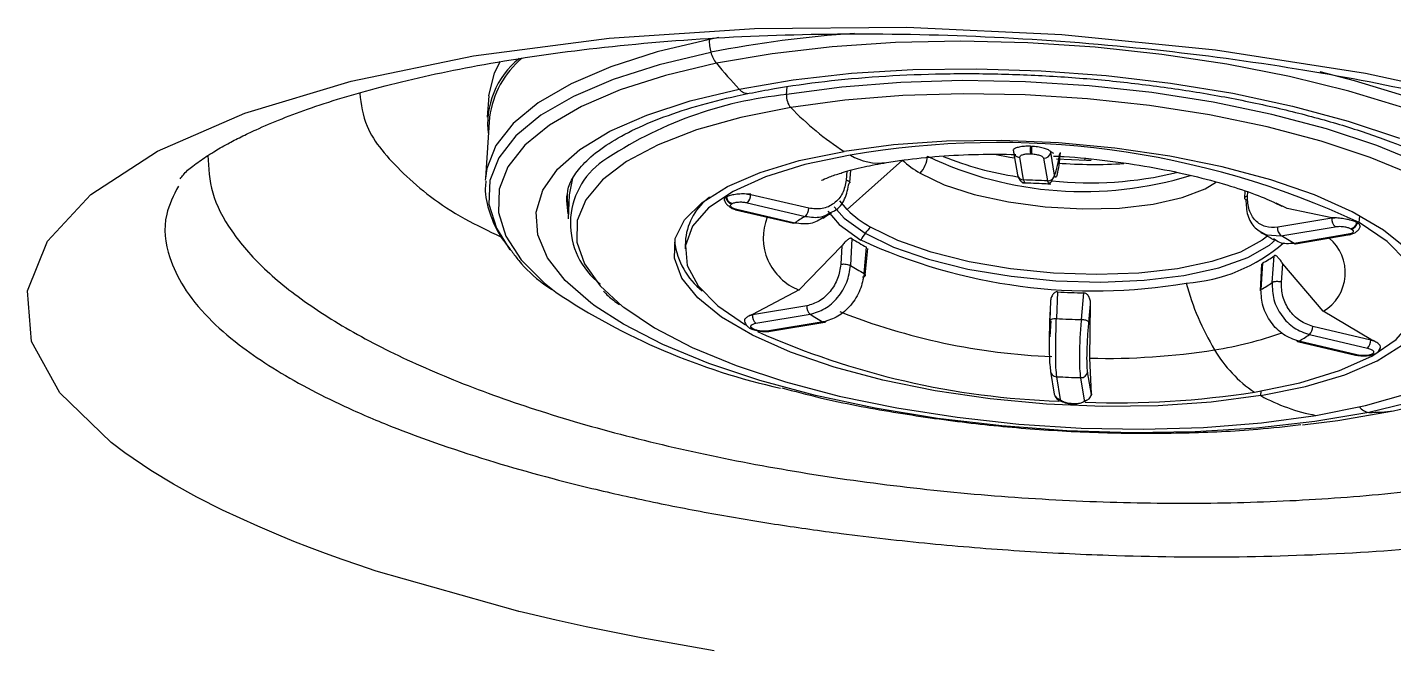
# Model space of a CAD drawing. Extents: x 943 to 1030, y 781 to 934.
# Drawn here: x 986.895 to 989.273, y 878.555 to 879.64 of the extents above; entities that cross this region are included whole.
import ezdxf

# ---------------------------------------------------------------- set-up
doc = ezdxf.new("R2010")
doc.units = 0
doc.header["$MEASUREMENT"] = 0
doc.layers.add('1', color=4, linetype='Continuous')

# ---------------------------------------------------------------- blocks, each defined once
blk = doc.blocks.new('AIRA')
at = {"layer": '1', "color": 3, "linetype": 'Continuous', "lineweight": 25}
for p, q in [((44.921, 76.4568), (44.9045, 76.4535)), ((45.039, 76.3575), (45.0398, 76.3711)), ((44.5205, 76.3551), (44.518, 76.3183)), ((44.522, 76.318), (44.5147, 76.2123)), ((45.4632, 76.2675), (45.4652, 76.2674)), ((45.2407, 76.2436), (45.1443, 76.1574)), ((45.4338, 76.2596), (45.434, 76.2617)), ((45.4339, 76.2575), (45.4406, 76.218)), ((45.4514, 76.2089), (45.4448, 76.2484)), ((45.4633, 76.2544), (45.4653, 76.2543)), ((45.4861, 76.2467), (45.4927, 76.2072)), ((45.4986, 76.2577), (45.4976, 76.2591)), ((45.4976, 76.2591), (45.4986, 76.257)), ((45.5038, 76.2551), (45.4986, 76.2577)), ((45.4986, 76.257), (45.4986, 76.2577)), ((45.5052, 76.2175), (45.4986, 76.257)), ((45.5582, 76.2433), (45.5584, 76.2461)), ((45.1438, 76.224), (45.1425, 76.2088)), ((45.1488, 76.2043), (45.1506, 76.2257)), ((44.5147, 76.2123), (44.5145, 76.2085)), ((44.6663, 76.212), (44.6606, 76.183)), ((45.4534, 76.2045), (45.4514, 76.2089)), ((45.4927, 76.2072), (45.4946, 76.2029)), ((44.6565, 76.1797), (44.6567, 76.1831)), ((44.6606, 76.183), (44.6585, 76.1414)), ((44.9335, 76.1787), (44.9344, 76.1793)), ((44.9705, 76.1692), (45.0715, 76.1456)), ((44.9766, 76.1841), (44.9709, 76.1844)), ((44.9709, 76.1844), (44.9766, 76.1833)), ((44.9766, 76.1833), (44.9766, 76.1841)), ((45.0776, 76.1596), (44.9766, 76.1833)), ((45.1443, 76.1574), (45.1315, 76.1728)), ((45.8366, 76.1898), (45.836, 76.1771)), ((45.841, 76.1804), (45.8414, 76.1882)), ((45.8888, 76.1693), (45.9006, 76.1633)), ((44.9433, 76.1672), (44.9442, 76.1678)), ((44.9493, 76.1575), (44.9501, 76.1572)), ((44.9501, 76.1572), (45.0511, 76.1335)), ((45.053, 76.1339), (44.952, 76.1576)), ((45.9099, 76.159), (45.8911, 76.1683)), ((45.988, 76.1429), (45.9099, 76.159)), ((46.0356, 76.1349), (46.0365, 76.1466)), ((45.9879, 76.1422), (45.8936, 76.1265)), ((45.8993, 76.1119), (45.9937, 76.1276)), ((45.9879, 76.1422), (45.9933, 76.1429)), ((45.988, 76.1429), (45.9879, 76.1422)), ((45.9933, 76.1429), (45.988, 76.1429)), ((46.0209, 76.124), (46.022, 76.1234)), ((46.0312, 76.1347), (46.0323, 76.1341)), ((44.8631, 76.1071), (44.8621, 76.0888)), ((45.1525, 76.107), (45.15, 76.0603)), ((45.8746, 76.1133), (45.8993, 76.1119)), ((46.0164, 76.1143), (45.922, 76.0986)), ((45.9247, 76.098), (46.0191, 76.1137)), ((45.135, 76.094), (45.0609, 76.0174)), ((45.135, 76.094), (45.1333, 76.0623)), ((45.1739, 76.0462), (45.1779, 76.0921)), ((45.1759, 76.0432), (45.18, 76.0897)), ((45.884, 76.0304), (45.8877, 76.0771)), ((45.8657, 76.0627), (45.8631, 76.0161)), ((45.867, 76.0641), (45.8645, 76.0181)), ((45.9001, 76.0311), (45.9026, 76.0628)), ((45.973, 75.9803), (45.9026, 76.0628)), ((45.0609, 76.0174), (44.9797, 75.9747)), ((45.5104, 76.0142), (45.5084, 75.9678)), ((45.5519, 75.966), (45.5564, 76.0123)), ((45.074, 75.9897), (44.9796, 75.974)), ((45.498, 75.9953), (45.4967, 75.9639)), ((45.4984, 75.9993), (45.4969, 75.9645)), ((45.565, 75.9611), (45.568, 75.9925)), ((45.5668, 75.8988), (45.568, 75.9925)), ((46.0558, 75.931), (45.973, 75.9803)), ((44.9797, 75.9747), (44.9749, 75.973)), ((44.9749, 75.973), (44.9796, 75.974)), ((44.9796, 75.974), (44.9797, 75.9747)), ((44.9854, 75.9594), (45.0797, 75.9752)), ((45.1025, 75.9618), (45.0081, 75.9461)), ((45.0108, 75.9455), (45.1052, 75.9613)), ((45.4987, 75.964), (45.4973, 75.9356)), ((44.9746, 75.9512), (44.9757, 75.9506)), ((44.9809, 75.9497), (44.9798, 75.9504)), ((45.9487, 75.9398), (46.0498, 75.9162)), ((46.0558, 75.9302), (45.9548, 75.9539)), ((46.0609, 75.9288), (46.0558, 75.931)), ((46.0558, 75.931), (46.0558, 75.9302)), ((45.9283, 75.9278), (46.0293, 75.9041)), ((46.0312, 75.9045), (45.9302, 75.9282)), ((46.0558, 75.9302), (46.0609, 75.9288)), ((46.0647, 75.907), (46.0656, 75.9076)), ((45.5695, 75.8364), (45.5668, 75.8988)), ((46.0585, 75.9065), (46.0576, 75.9059)), ((45.4982, 75.8756), (45.5048, 75.8362)), ((45.5157, 75.8271), (45.5091, 75.8665)), ((45.5503, 75.8648), (45.557, 75.8254)), ((45.5695, 75.8357), (45.5628, 75.8751)), ((45.5692, 75.8336), (45.5695, 75.8364)), ((45.5695, 75.8357), (45.5692, 75.8336)), ((45.5695, 75.8364), (45.5695, 75.8357)), ((45.864, 75.8335), (45.8646, 75.8416)), ((45.5385, 75.8193), (45.5365, 75.8194)), ((45.5368, 75.8187), (45.5388, 75.8186)), ((45.539, 75.8188), (45.5439, 75.8194))]:
    blk.add_line(p, q, dxfattribs=at)
at = {"layer": '1', "color": 3, "linetype": 'Continuous', "lineweight": 25, "flags": 128}
for points in [[(44.913, 75.3894), (44.7858, 75.4118), (44.6901, 75.4311), (44.6376, 75.4426), (44.6006, 75.4512), (44.5786, 75.4565), (44.573, 75.4578), (44.5716, 75.4582), (44.5713, 75.4582), (44.5712, 75.4583), (44.5712, 75.4583), (44.5712, 75.4583), (44.5712, 75.4583), (44.5712, 75.4583), (44.5712, 75.4583), (44.5712, 75.4583), (44.3244, 75.5283), (44.2944, 75.5383), (44.2652, 75.5484), (44.2366, 75.5587), (44.2087, 75.5692), (44.1815, 75.5798), (44.1549, 75.5906), (44.1186, 75.6061), (44.0574, 75.6344), (44.0126, 75.6571), (43.972, 75.6796), (43.9326, 75.7034), (43.8874, 75.7338), (43.8633, 75.7519), (43.7739, 75.8387), (43.7247, 75.9277), (43.7175, 76.0159), (43.7524, 76.1023), (43.8282, 76.1836), (43.9442, 76.2588), (44.0958, 76.3249), (44.2813, 76.381), (44.4937, 76.4248), (44.7303, 76.4557), (44.9833, 76.4724), (45.248, 76.4746), (45.5177, 76.4621), (45.7853, 76.4353), (46.0463, 76.3946), (46.2918, 76.3415)], [(44.9045, 76.4535), (44.8137, 76.4318), (44.7331, 76.406), (44.6638, 76.3763), (44.6067, 76.3433), (44.5629, 76.3073), (44.5328, 76.2689), (44.517, 76.2287), (44.5147, 76.2123)], [(44.907, 76.431), (44.8169, 76.4095), (44.7368, 76.3839), (44.6679, 76.3544), (44.6113, 76.3216), (44.5677, 76.2858), (44.5378, 76.2477), (44.5221, 76.2078), (44.5207, 76.1666), (44.5337, 76.1248), (44.5574, 76.0874)], [(46.0953, 75.807), (46.1838, 75.8281)], [(46.113, 76.3342), (46.0174, 76.3634), (45.9143, 76.389), (45.8053, 76.4104), (45.6919, 76.4275), (45.5758, 76.4399), (45.4587, 76.4476), (45.3422, 76.4502), (45.2282, 76.448), (45.1182, 76.4407), (45.0139, 76.4287), (44.9167, 76.412)], [(44.5205, 76.3551), (44.5304, 76.3954), (44.541, 76.4157)], [(44.9167, 76.412), (44.8281, 76.3909), (44.7495, 76.3657), (44.6818, 76.3367), (44.6262, 76.3045), (44.5834, 76.2693), (44.554, 76.2319), (44.5386, 76.1927), (44.5372, 76.1522), (44.55, 76.1112), (44.5767, 76.0701), (44.617, 76.0296), (44.6371, 76.0134)], [(44.9563, 76.3671), (45.0504, 76.3831), (45.1517, 76.3945), (45.2586, 76.401), (45.3693, 76.4025), (45.4821, 76.3991), (45.5953, 76.3907), (45.7071, 76.3775), (45.8156, 76.3597), (45.9193, 76.3375), (46.0164, 76.3114), (46.1054, 76.2818)], [(46.1379, 75.8249), (46.0524, 75.8044)], [(46.44, 75.9544), (46.4462, 75.9604), (46.476, 75.9985), (46.4918, 76.0384), (46.4932, 76.0796), (46.4802, 76.1214), (46.453, 76.1632), (46.412, 76.2045), (46.3578, 76.2445), (46.2912, 76.2828), (46.2132, 76.3187), (46.1249, 76.3518), (46.0275, 76.3816), (45.9676, 76.3971)], [(44.706, 75.9892), (44.6979, 75.9952), (44.6536, 76.0339), (44.6227, 76.0735), (44.6058, 76.1133), (44.603, 76.1527), (44.6144, 76.191), (44.6399, 76.2276), (44.6789, 76.262), (44.7311, 76.2936), (44.7954, 76.3219), (44.8708, 76.3466), (44.9563, 76.3671)], [(46.3158, 76.1176), (46.307, 76.1279), (46.2653, 76.1659), (46.2106, 76.2025), (46.1439, 76.2371), (46.0661, 76.2691), (45.9788, 76.298), (45.8834, 76.3231), (45.7814, 76.3442), (45.6747, 76.3609), (45.5652, 76.3728), (45.4545, 76.3798), (45.3447, 76.3818), (45.2377, 76.3787), (45.1352, 76.3705), (45.039, 76.3575)], [(46.2772, 76.124), (46.2504, 76.1468), (46.1967, 76.1828), (46.1312, 76.2168), (46.0548, 76.2482), (45.9691, 76.2765), (45.8753, 76.3012), (45.7752, 76.322), (45.6705, 76.3383), (45.5628, 76.35), (45.4542, 76.3569), (45.3464, 76.3588), (45.2412, 76.3558), (45.1405, 76.3478), (45.0461, 76.3349)], [(45.0461, 76.3349), (44.9594, 76.3176), (44.8821, 76.2959), (44.8154, 76.2703), (44.7604, 76.2412), (44.7182, 76.2091), (44.6893, 76.1746), (44.6744, 76.1383), (44.6737, 76.1008), (44.6872, 76.0627), (44.7146, 76.0246), (44.7534, 75.9889)], [(45.864, 75.8335), (45.942, 75.8496), (46.0102, 75.87), (46.067, 75.8944), (46.1111, 75.9222), (46.1417, 75.9527), (46.1579, 75.9853), (46.1595, 76.0193), (46.1464, 76.0539), (46.1188, 76.0883), (46.0775, 76.1217), (46.0233, 76.1535), (45.9575, 76.1829), (45.8815, 76.2092), (45.797, 76.2318), (45.7059, 76.2504), (45.6102, 76.2643), (45.5121, 76.2734), (45.4137, 76.2774), (45.3174, 76.2762), (45.2251, 76.2699), (45.139, 76.2586)], [(45.864, 75.8335), (45.7779, 75.8222), (45.6857, 75.8159), (45.5893, 75.8147), (45.491, 75.8187), (45.3929, 75.8278), (45.2972, 75.8417), (45.2061, 75.8602), (45.1216, 75.8829), (45.0455, 75.9092), (44.9797, 75.9386), (44.9255, 75.9704), (44.8842, 76.0038), (44.8567, 76.0382), (44.8436, 76.0728), (44.8451, 76.1068), (44.8614, 76.1394), (44.8919, 76.1699), (44.9361, 76.1977), (44.9929, 76.2221), (45.061, 76.2425), (45.139, 76.2586)], [(45.1498, 76.252), (45.0706, 76.2356), (45.002, 76.2144), (44.9457, 76.1891), (44.9031, 76.1603), (44.8752, 76.1286), (44.8627, 76.095), (44.866, 76.0601), (44.8849, 76.0248), (44.919, 75.9901), (44.9675, 75.9567)], [(45.4035, 76.2533), (45.4274, 76.2486), (45.4356, 76.2472)], [(45.5087, 76.2457), (45.5608, 76.2432), (45.5687, 76.2431)], [(45.2712, 76.2207), (45.3132, 76.2007), (45.3653, 76.1838), (45.4249, 76.1707), (45.4891, 76.1622), (45.5547, 76.1586), (45.6183, 76.1601), (45.6769, 76.1668), (45.7275, 76.1781), (45.7675, 76.1937), (45.787, 76.2056)], [(44.6589, 76.1493), (44.6562, 76.1732), (44.6565, 76.1797)], [(44.6567, 76.1824), (44.6567, 76.1745), (44.6592, 76.1552)], [(44.9501, 76.1572), (44.9501, 76.1572), (44.951, 76.1572), (44.952, 76.1576)], [(45.1104, 76.1546), (45.1305, 76.1312), (45.1678, 76.1044)], [(45.1218, 76.1621), (45.1393, 76.1424), (45.1759, 76.1161)], [(45.053, 76.1339), (45.052, 76.1335), (45.0511, 76.1335)], [(45.8767, 76.1119), (45.8664, 76.1039), (45.8286, 76.0835), (45.779, 76.0668), (45.7193, 76.0544), (45.6518, 76.0468), (45.579, 76.0442), (45.5036, 76.0468), (45.4285, 76.0544), (45.3565, 76.0667), (45.2903, 76.0834), (45.2324, 76.1037), (45.1849, 76.127)], [(45.8532, 75.8396), (45.9324, 75.8561), (46.001, 75.8772), (46.0573, 75.9025), (46.0999, 75.9313), (46.1278, 75.963), (46.1403, 75.9967), (46.137, 76.0316), (46.1181, 76.0668), (46.084, 76.1016), (46.0356, 76.1349)], [(45.1759, 76.1161), (45.2252, 76.092), (45.2856, 76.071), (45.3546, 76.0538), (45.4295, 76.0412), (45.5076, 76.0336), (45.5857, 76.0313), (45.661, 76.0344), (45.7304, 76.0428), (45.7914, 76.0562), (45.8416, 76.074), (45.8791, 76.0955), (45.8899, 76.1048)], [(46.0524, 75.8044), (45.9583, 75.7884), (45.857, 75.777), (45.7501, 75.7705), (45.6394, 75.769), (45.5266, 75.7724), (45.4134, 75.7808), (45.3016, 75.794), (45.1931, 75.8118), (45.0894, 75.834), (44.9923, 75.8601), (44.9033, 75.8897), (44.8237, 75.9225), (44.7549, 75.9578), (44.706, 75.9892)], [(44.7534, 75.9889), (44.7555, 75.9873), (44.8092, 75.9513), (44.8748, 75.9173), (44.9511, 75.8859), (45.0369, 75.8576), (45.1306, 75.8329), (45.2307, 75.8122), (45.3355, 75.7958), (45.4431, 75.7841), (45.5518, 75.7772), (45.6596, 75.7753), (45.7647, 75.7783), (45.8654, 75.7863), (45.9599, 75.7992)], [(45.9599, 75.7992), (46.0465, 75.8166), (46.1239, 75.8382), (46.1906, 75.8638), (46.2455, 75.8929), (46.2878, 75.925), (46.3144, 75.956)], [(46.0312, 75.9045), (46.0302, 75.9041), (46.0293, 75.9041)], [(45.5368, 75.8187), (45.5368, 75.8187), (45.5366, 75.8189), (45.5365, 75.8194)], [(45.5385, 75.8193), (45.5386, 75.8188), (45.5388, 75.8186), (45.539, 75.8188), (45.539, 75.8188)], [(45.9368, 75.7826), (45.9981, 75.7903), (46.0953, 75.807)]]:
    blk.add_lwpolyline(points, dxfattribs=at)
at = {"layer": '1', "color": 3, "linetype": 'Continuous', "lineweight": 25}
for centre, radius, start, end in [((45.2891, 74.4915), 1.9768, 93.8378, 101.1428), ((44.9688, 76.4495), 0.0645, 176.4514, 196.6178), ((44.9596, 76.4458), 0.0546, 195.6676, 218.2247), ((44.664, 76.3066), 0.1454, 128.5954, 187.6615), ((44.6805, 76.2979), 0.1598, 129.6034, 172.787), ((45.5582, 76.9374), 0.8291, 219.3207, 223.461), ((44.9714, 76.3786), 0.019, 217.2685, 277.9147), ((45.1085, 75.6668), 0.6942, 95.7447, 124.1278), ((45.0701, 76.3549), 0.0313, 175.3611, 219.7331), ((45.4343, 76.7127), 0.5417, 224.2192, 236.9661), ((45.4056, 74.7787), 1.4954, 65.0853, 99.8489), ((45.5458, 76.2613), 0.0828, 175.7008, 184.7694), ((45.5478, 76.2612), 0.0828, 175.7008, 184.7694), ((44.795, 76.1331), 0.1324, 125.0538, 232.6218), ((45.1992, 76.3336), 0.0953, 238.8012, 278.1537), ((45.345, 76.3511), 0.1498, 225.8691, 240.5114), ((45.2351, 76.2543), 0.0493, 317.1722, 355.2651), ((45.5554, 76.8177), 0.629, 244.4639, 287.2255), ((45.5215, 76.7629), 0.5542, 247.7485, 261.6253), ((45.4449, 76.2594), 0.0111, 179.1686, 269.6239), ((45.4868, 76.2585), 0.0119, 266.3855, 352.5214), ((45.4515, 76.2201), 0.0112, 190.7704, 269.4106), ((45.4934, 76.2191), 0.0119, 266.3854, 352.5233), ((45.5665, 76.8525), 0.6486, 264.1483, 283.4827), ((45.5726, 77.0428), 0.8069, 265.6274, 273.7927), ((45.4146, 74.7944), 1.415, 86.8356, 88.5076), ((44.9691, 76.094), 0.1068, 127.1634, 172.9666), ((44.9467, 76.18), 0.0133, 185.7184, 254.8609), ((44.9476, 76.1806), 0.0133, 185.7184, 254.8609), ((44.9563, 76.1837), 0.0203, 314.6744, 359.0127), ((45.1743, 75.9616), 0.2107, 119.188, 125.141), ((45.0573, 76.16), 0.0203, 314.6746, 359.0134), ((45.283, 76.3003), 0.1992, 225.8691, 240.5114), ((45.0955, 76.1082), 0.0972, 158.2486, 249.1229), ((45.2945, 76.0262), 0.1489, 137.3816, 142.8161), ((45.9102, 76.1246), 0.0168, 173.6596, 229.2993), ((46.0046, 76.1404), 0.0168, 173.6605, 229.2994), ((46.0177, 76.1374), 0.0138, 283.4115, 348.5546), ((46.0188, 76.1368), 0.0138, 283.4115, 348.5546), ((44.9737, 76.1186), 0.1311, 187.7754, 231.4986), ((45.3212, 76.3656), 0.3088, 236.8874, 242.3429), ((45.2971, 76.0241), 0.1522, 142.8099, 148.164), ((45.5723, 76.9827), 0.9669, 245.2731, 279.661), ((45.7158, 76.3142), 0.2854, 273.7686, 311.1855), ((45.7248, 75.7882), 0.3677, 57.5619, 61.6684), ((45.9242, 76.1018), 0.00391, 236.9791, 278.5131), ((45.9326, 76.0477), 0.0786, 300.9781, 49.8831), ((46.0185, 76.1174), 0.00372, 236.0616, 295.3757), ((45.7834, 76.2201), 0.177, 298.2102, 306.1188), ((45.318, 76.3193), 0.3088, 237.0364, 242.1938), ((46.1572, 76.1402), 0.4369, 194.6806, 211.3005), ((45.7802, 76.1738), 0.177, 298.4263, 305.9024), ((45.2772, 76.9726), 1.1531, 236.2843, 257.5299), ((45.5817, 77.2002), 1.1882, 266.5612, 268.782), ((45.0907, 75.9879), 0.0168, 173.6595, 229.2993), ((45.548, 77.0327), 1.1323, 248.4291, 267.5849), ((44.9963, 75.9722), 0.0168, 173.6605, 229.2994), ((45.277, 76.2855), 0.3677, 237.5619, 241.6684), ((45.1045, 75.9655), 0.00417, 240.736, 337.6032), ((45.5785, 77.154), 1.1883, 266.6219, 268.7213), ((44.9783, 75.9578), 0.00756, 233.8231, 280.8451), ((44.9795, 75.9572), 0.00763, 240.2451, 280.7278), ((45.5599, 77.2228), 1.3997, 245.8854, 268.0678), ((45.0102, 75.9494), 0.00391, 236.9791, 278.5131), ((45.6854, 76.5464), 0.6408, 278.8377, 289.6852), ((45.8275, 76.1122), 0.2107, 299.188, 305.141), ((45.9345, 75.9543), 0.0203, 314.6745, 359.0134), ((45.5955, 77.1053), 1.2069, 268.6356, 278.9789), ((45.9784, 76.027), 0.2254, 210.3314, 236.2519), ((45.9288, 75.9303), 0.0025, 193.1997, 303.7209), ((46.0355, 75.9306), 0.0203, 314.6744, 359.0127), ((46.0599, 75.9148), 0.00917, 255.6814, 301.4614), ((46.0608, 75.9153), 0.00909, 255.5043, 303.7104), ((45.5091, 75.8776), 0.0111, 179.1665, 269.624), ((45.5872, 77.2794), 1.415, 266.8356, 268.5076), ((45.5511, 75.8767), 0.0119, 266.3854, 352.5232), ((45.5158, 75.8383), 0.0112, 190.7704, 269.4105), ((45.5577, 75.8372), 0.0119, 266.3855, 352.5214), ((45.6127, 77.3903), 1.5692, 268.0224, 278.8162), ((46.0218, 76.123), 0.3297, 241.4115, 259.1728), ((46.0553, 75.8286), 0.0243, 216.6528, 263.1004), ((46.0554, 76.111), 0.3066, 269.4334, 277.4724)]:
    blk.add_arc(centre, radius, start, end, dxfattribs=at)
for points, knots in [([(43.9834, 76.2111), (43.9869, 76.2156), (43.9932, 76.2239), (44.014, 76.2399), (44.0381, 76.2559), (44.0629, 76.2704), (44.0892, 76.2841), (44.133, 76.3049), (44.2109, 76.336), (44.3401, 76.3747), (44.5017, 76.4101), (44.6955, 76.4391), (44.9167, 76.4584), (45.1601, 76.4655), (45.4176, 76.459), (45.6772, 76.4383), (45.9235, 76.4051), (46.1238, 76.367), (46.2811, 76.3297), (46.409, 76.2941), (46.5239, 76.2567), (46.6305, 76.2165), (46.7277, 76.1737), (46.8208, 76.1254), (46.8694, 76.0917), (46.8948, 76.0741)], [0, 0, 0, 0, 0.040963, 0.075074, 0.102171, 0.121755, 0.136464, 0.151284, 0.197162, 0.246513, 0.299581, 0.356466, 0.415898, 0.477029, 0.540586, 0.60462, 0.666317, 0.724347, 0.761346, 0.797196, 0.836996, 0.871564, 0.910411, 0.953298, 1, 1, 1, 1]), ([(44.974, 76.3597), (44.9884, 76.3625), (45.0301, 76.3706), (45.1048, 76.3811), (45.1989, 76.3897), (45.2977, 76.3941), (45.3996, 76.3943), (45.5031, 76.3901), (45.6067, 76.3818), (45.7089, 76.3692), (45.8081, 76.3528), (45.9027, 76.3327), (45.9915, 76.3092), (46.073, 76.2829), (46.1461, 76.2541), (46.2094, 76.2236), (46.2621, 76.1919), (46.3034, 76.1601), (46.3329, 76.1292), (46.3505, 76.1005), (46.3579, 76.0779), (46.3565, 76.0651), (46.3559, 76.0598)], [0, 0, 0, 0, 0.027544, 0.079737, 0.132087, 0.18457, 0.237143, 0.28977, 0.342422, 0.395071, 0.447686, 0.500238, 0.552692, 0.605004, 0.657117, 0.708952, 0.760418, 0.811424, 0.861983, 0.912429, 0.963707, 1, 1, 1, 1]), ([(44.296, 76.3596), (44.2983, 76.3405), (44.304, 76.2941), (44.3676, 76.2199), (44.4482, 76.1545), (44.5201, 76.1202), (44.5418, 76.1099)], [0, 0, 0, 0, 0.223129, 0.542405, 0.861681, 1, 1, 1, 1]), ([(44.6577, 76.1818), (44.6577, 76.1847), (44.6577, 76.1953), (44.6664, 76.2136), (44.6861, 76.2394), (44.7179, 76.2659), (44.7618, 76.292), (44.8164, 76.3162), (44.8802, 76.3375), (44.9347, 76.3515), (44.9669, 76.3583), (44.974, 76.3597)], [0, 0, 0, 0, 0.049066, 0.184078, 0.309844, 0.44351, 0.574495, 0.705562, 0.837603, 0.964383, 1, 1, 1, 1]), ([(45.4632, 76.2675), (45.4597, 76.2675), (45.4525, 76.2676), (45.4434, 76.2662), (45.4366, 76.2641), (45.4349, 76.2625), (45.434, 76.2617)], [0, 0, 0, 0, 0.247675, 0.501043, 0.753791, 1, 1, 1, 1]), ([(45.4976, 76.2591), (45.4963, 76.26), (45.4937, 76.2618), (45.4858, 76.2645), (45.476, 76.2666), (45.4688, 76.2672), (45.4652, 76.2674)], [0, 0, 0, 0, 0.24664, 0.499524, 0.752684, 1, 1, 1, 1]), ([(44.0317, 76.2512), (44.0328, 76.2297), (44.035, 76.1864), (44.0696, 76.1201), (44.1265, 76.054), (44.2071, 75.9897), (44.3093, 75.9282), (44.4314, 75.8705), (44.5715, 75.8177), (44.7271, 75.7707), (44.8955, 75.7302), (45.0739, 75.697), (45.2591, 75.6716), (45.4481, 75.6545), (45.6376, 75.6459), (45.8244, 75.646), (46.0052, 75.6548), (46.1769, 75.6722), (46.3367, 75.6978), (46.4818, 75.7312), (46.6097, 75.7718), (46.7182, 75.819), (46.8056, 75.872), (46.8697, 75.9298), (46.9108, 75.9892), (46.9179, 76.0301), (46.9212, 76.0495)], [0, 0, 0, 0, 0.041056, 0.082935, 0.124814, 0.166694, 0.208573, 0.250452, 0.292331, 0.334211, 0.37609, 0.417969, 0.459849, 0.501728, 0.543607, 0.585487, 0.627366, 0.669245, 0.711124, 0.753004, 0.794883, 0.836762, 0.878642, 0.920521, 0.9624, 1, 1, 1, 1]), ([(45.2129, 76.2393), (45.2229, 76.2408), (45.2513, 76.2453), (45.3045, 76.2506), (45.3701, 76.2541), (45.4161, 76.2537), (45.438, 76.2534)], [0, 0, 0, 0, 0.1556794, 0.4407749, 0.7333217, 1, 1, 1, 1]), ([(45.4448, 76.2484), (45.445, 76.2493), (45.4454, 76.2513), (45.4503, 76.2534), (45.4565, 76.2544), (45.461, 76.2544), (45.4633, 76.2544)], [0, 0, 0, 0, 0.279486, 0.559002, 0.779415, 1, 1, 1, 1]), ([(45.4653, 76.2543), (45.4682, 76.2541), (45.474, 76.2536), (45.4807, 76.2515), (45.485, 76.2491), (45.4857, 76.2475), (45.4861, 76.2467)], [0, 0, 0, 0, 0.279658, 0.559227, 0.779582, 1, 1, 1, 1]), ([(45.4945, 76.2024), (45.4962, 76.2032), (45.4996, 76.2047), (45.5053, 76.2163), (45.5106, 76.2333), (45.5132, 76.2479), (45.5144, 76.2551)], [0, 0, 0, 0, 0.25417, 0.5054, 0.753587, 1, 1, 1, 1]), ([(45.5036, 76.2506), (45.5096, 76.2503), (45.5411, 76.2489), (45.5978, 76.2427), (45.671, 76.2322), (45.7389, 76.2184), (45.7995, 76.2027), (45.8489, 76.1863), (45.8785, 76.1744), (45.8881, 76.1696), (45.8888, 76.1693)], [0, 0, 0, 0, 0.039231, 0.203735, 0.367684, 0.529669, 0.688329, 0.842142, 0.98952, 1, 1, 1, 1]), ([(45.5152, 76.2568), (45.5144, 76.2489), (45.5126, 76.2332), (45.5097, 76.2179), (45.507, 76.2112), (45.5058, 76.2154), (45.5052, 76.2175)], [0, 0, 0, 0, 0.249817, 0.500222, 0.750496, 1, 1, 1, 1]), ([(45.0994, 76.208), (45.0996, 76.2081), (45.1007, 76.2087), (45.1113, 76.2138), (45.1265, 76.2187), (45.1336, 76.221)], [0, 0, 0, 0, 0.093186, 0.575039, 1, 1, 1, 1]), ([(45.1336, 76.221), (45.135, 76.2215), (45.1449, 76.2249), (45.1714, 76.2316), (45.1995, 76.2368), (45.2129, 76.2393)], [0, 0, 0, 0, 0.0786753, 0.5621246, 1, 1, 1, 1]), ([(43.9804, 76.1982), (43.9722, 76.1819), (43.9517, 76.1413), (43.9594, 76.0819), (43.9874, 76.0215), (44.0285, 75.9707), (44.0804, 75.9251), (44.1365, 75.886), (44.195, 75.8516), (44.2621, 75.8177), (44.3645, 75.7729), (44.5084, 75.7222), (44.6707, 75.6782), (44.8057, 75.648), (44.9144, 75.627), (45.0236, 75.6088), (45.1478, 75.5913), (45.2878, 75.5755), (45.4437, 75.5628), (45.6243, 75.5538), (45.8299, 75.5514), (46.0522, 75.5601), (46.2632, 75.5791), (46.3863, 75.6008), (46.4479, 75.6117)], [0, 0, 0, 0, 0.042438, 0.105964, 0.14879, 0.194408, 0.234586, 0.266526, 0.298429, 0.32842, 0.362274, 0.430255, 0.489863, 0.523029, 0.555361, 0.586862, 0.61754, 0.660371, 0.702912, 0.745173, 0.808089, 0.872707, 0.936242, 1, 1, 1, 1]), ([(44.5157, 76.2073), (44.5152, 76.2032), (44.5127, 76.1846), (44.5215, 76.1511), (44.5368, 76.1144), (44.5539, 76.0932), (44.5605, 76.085)], [0, 0, 0, 0, 0.098219, 0.438777, 0.782938, 1, 1, 1, 1]), ([(45.1425, 76.2088), (45.141, 76.2007), (45.1378, 76.1846), (45.1222, 76.1669), (45.1013, 76.157), (45.0855, 76.1588), (45.0776, 76.1596)], [0, 0, 0, 0, 0.249817, 0.500222, 0.750496, 1, 1, 1, 1]), ([(45.1154, 76.1522), (45.1179, 76.1532), (45.1286, 76.1574), (45.1417, 76.1751), (45.1456, 76.1938), (45.1475, 76.2031)], [0, 0, 0, 0, 0.132603, 0.56631, 1, 1, 1, 1]), ([(45.1425, 76.2088), (45.1432, 76.2086), (45.1446, 76.2082), (45.1467, 76.2073), (45.1486, 76.206), (45.149, 76.2047), (45.1485, 76.2037), (45.1479, 76.2033), (45.1475, 76.2031)], [0, 0, 0, 0, 0.124722, 0.249344, 0.5, 0.750656, 0.875278, 1, 1, 1, 1]), ([(45.4416, 76.215), (45.4422, 76.2135), (45.4435, 76.2103), (45.4465, 76.2068), (45.45, 76.2044), (45.4524, 76.2042), (45.4536, 76.2041)], [0, 0, 0, 0, 0.227528, 0.484725, 0.743124, 1, 1, 1, 1]), ([(45.4492, 76.2041), (45.4621, 76.2037), (45.4786, 76.2032), (45.4951, 76.2023), (45.4987, 76.2021)], [0, 0, 0, 0, 0.779417, 1, 1, 1, 1]), ([(44.9335, 76.1787), (44.9322, 76.1777), (44.9297, 76.1756), (44.9306, 76.1734), (44.931, 76.1723)], [0, 0, 0, 0, 0.527627, 1, 1, 1, 1]), ([(44.9306, 76.1745), (44.9311, 76.1728), (44.9322, 76.1694), (44.9354, 76.1653), (44.9381, 76.1635), (44.9387, 76.1631)], [0, 0, 0, 0, 0.43421, 0.8632129, 1, 1, 1, 1]), ([(44.9709, 76.1844), (44.9674, 76.1845), (44.9603, 76.1847), (44.9496, 76.1838), (44.9402, 76.1821), (44.9364, 76.1802), (44.9344, 76.1793)], [0, 0, 0, 0, 0.246603, 0.499388, 0.752586, 1, 1, 1, 1]), ([(44.9442, 76.1678), (44.9458, 76.1686), (44.949, 76.17), (44.9566, 76.1707), (44.9641, 76.1705), (44.9684, 76.1696), (44.9705, 76.1692)], [0, 0, 0, 0, 0.279658, 0.559227, 0.779582, 1, 1, 1, 1]), ([(45.837, 76.1791), (45.8366, 76.1788), (45.8357, 76.1781), (45.8357, 76.177), (45.8364, 76.176), (45.8375, 76.1753), (45.838, 76.175)], [0, 0, 0, 0, 0.259419, 0.518943, 0.768457, 1, 1, 1, 1]), ([(45.841, 76.1804), (45.8402, 76.1802), (45.8386, 76.1799), (45.8375, 76.1794), (45.837, 76.1791)], [0, 0, 0, 0, 0.481432, 1, 1, 1, 1]), ([(45.838, 76.175), (45.8386, 76.1655), (45.8396, 76.1464), (45.853, 76.1237), (45.8674, 76.1168), (45.8746, 76.1133)], [0, 0, 0, 0, 0.333317, 0.666647, 1, 1, 1, 1]), ([(45.8936, 76.1265), (45.8863, 76.1262), (45.8718, 76.1257), (45.8541, 76.1372), (45.8423, 76.156), (45.8414, 76.1722), (45.841, 76.1804)], [0, 0, 0, 0, 0.249775, 0.50014, 0.75045, 1, 1, 1, 1]), ([(44.9387, 76.1631), (44.94, 76.1621), (44.943, 76.1598), (44.947, 76.1583), (44.9493, 76.1575)], [0, 0, 0, 0, 0.411662, 1, 1, 1, 1]), ([(44.952, 76.1576), (44.9496, 76.1583), (44.9448, 76.1597), (44.9414, 76.1626), (44.9408, 76.1652), (44.9424, 76.1666), (44.9433, 76.1672)], [0, 0, 0, 0, 0.2794856, 0.5590017, 0.7794153, 1, 1, 1, 1]), ([(45.0715, 76.1456), (45.081, 76.1442), (45.0969, 76.1419), (45.1101, 76.1492), (45.1154, 76.1522)], [0, 0, 0, 0, 0.590246, 1, 1, 1, 1]), ([(45.1024, 76.1425), (45.1057, 76.1448), (45.1099, 76.1477), (45.1158, 76.151), (45.1171, 76.1517)], [0, 0, 0, 0, 0.779034, 1, 1, 1, 1]), ([(45.103, 76.1433), (45.0957, 76.1391), (45.0807, 76.1304), (45.0624, 76.1327), (45.053, 76.1339)], [0, 0, 0, 0, 0.486967, 1, 1, 1, 1]), ([(46.0312, 76.1347), (46.0289, 76.1358), (46.0243, 76.138), (46.0144, 76.1405), (46.0035, 76.1422), (45.9967, 76.1427), (45.9933, 76.1429)], [0, 0, 0, 0, 0.247558, 0.500834, 0.753648, 1, 1, 1, 1]), ([(45.9937, 76.1276), (45.9963, 76.1279), (46.0015, 76.1285), (46.0098, 76.1277), (46.0166, 76.1261), (46.0194, 76.1247), (46.0209, 76.124)], [0, 0, 0, 0, 0.279486, 0.559002, 0.779415, 1, 1, 1, 1]), ([(46.022, 76.1234), (46.0233, 76.1224), (46.0258, 76.1204), (46.025, 76.1176), (46.0217, 76.1155), (46.0182, 76.1147), (46.0164, 76.1143)], [0, 0, 0, 0, 0.279658, 0.559227, 0.779582, 1, 1, 1, 1]), ([(46.0198, 76.114), (46.022, 76.1146), (46.0264, 76.1159), (46.0319, 76.1195), (46.0359, 76.1238), (46.037, 76.1269), (46.0375, 76.1285)], [0, 0, 0, 0, 0.239227, 0.487641, 0.742669, 1, 1, 1, 1]), ([(46.0372, 76.1269), (46.0373, 76.1281), (46.0374, 76.1304), (46.034, 76.1329), (46.0323, 76.1341)], [0, 0, 0, 0, 0.505777, 1, 1, 1, 1]), ([(45.1525, 76.107), (45.1521, 76.1072), (45.1512, 76.1076), (45.1494, 76.1073), (45.1472, 76.1063), (45.144, 76.104), (45.1396, 76.1), (45.1366, 76.0961), (45.135, 76.094)], [0, 0, 0, 0, 0.094015, 0.190109, 0.297726, 0.423718, 0.701029, 1, 1, 1, 1]), ([(45.8642, 76.1178), (45.8706, 76.1143), (45.8787, 76.1098), (45.8855, 76.1055), (45.8869, 76.1045)], [0, 0, 0, 0, 0.779977, 1, 1, 1, 1]), ([(45.922, 76.0986), (45.9133, 76.0979), (45.8998, 76.0968), (45.8898, 76.1041), (45.8863, 76.1067)], [0, 0, 0, 0, 0.649057, 1, 1, 1, 1]), ([(44.5605, 76.085), (44.5645, 76.0795), (44.579, 76.0594), (44.6025, 76.0372), (44.6254, 76.0212), (44.6301, 76.018)], [0, 0, 0, 0, 0.232593, 0.845236, 1, 1, 1, 1]), ([(45.9026, 76.0628), (45.9012, 76.065), (45.8985, 76.0692), (45.8948, 76.0735), (45.8921, 76.076), (45.8903, 76.0772), (45.8888, 76.0776), (45.8881, 76.0773), (45.8877, 76.0771)], [0, 0, 0, 0, 0.298263, 0.575128, 0.701506, 0.809415, 0.905745, 1, 1, 1, 1]), ([(45.1333, 76.0623), (45.132, 76.0539), (45.1294, 76.037), (45.1153, 76.0139), (45.0961, 75.9963), (45.0814, 75.9919), (45.074, 75.9897)], [0, 0, 0, 0, 0.249816, 0.500222, 0.750495, 1, 1, 1, 1]), ([(45.0797, 75.9752), (45.0884, 75.9777), (45.1058, 75.9828), (45.1287, 76.0035), (45.1455, 76.0305), (45.1485, 76.0503), (45.15, 76.0603)], [0, 0, 0, 0, 0.25003, 0.500035, 0.750022, 1, 1, 1, 1]), ([(45.1333, 76.0623), (45.134, 76.0624), (45.1354, 76.0626), (45.1385, 76.0627), (45.1425, 76.0624), (45.1462, 76.0617), (45.1486, 76.0609), (45.1495, 76.0605), (45.15, 76.0603)], [0, 0, 0, 0, 0.124722, 0.249344, 0.5, 0.750656, 0.875278, 1, 1, 1, 1]), ([(45.1739, 76.0462), (45.1721, 76.0365), (45.1684, 76.017), (45.1514, 75.9902), (45.1285, 75.9695), (45.1111, 75.9644), (45.1025, 75.9618)], [0, 0, 0, 0, 0.249978, 0.499965, 0.74997, 1, 1, 1, 1]), ([(45.1709, 76.0403), (45.1717, 76.0404), (45.1734, 76.0408), (45.1744, 76.0413), (45.175, 76.0416)], [0, 0, 0, 0, 0.481432, 1, 1, 1, 1]), ([(45.175, 76.0416), (45.1754, 76.042), (45.1762, 76.0427), (45.1763, 76.0439), (45.1756, 76.0451), (45.1745, 76.0458), (45.1739, 76.0462)], [0, 0, 0, 0, 0.259415, 0.518936, 0.76845, 1, 1, 1, 1]), ([(45.8941, 76.032), (45.893, 76.032), (45.8907, 76.0321), (45.8878, 76.0317), (45.8854, 76.0312), (45.8845, 76.0307), (45.884, 76.0304)], [0, 0, 0, 0, 0.259419, 0.518943, 0.768457, 1, 1, 1, 1]), ([(45.884, 76.0304), (45.8843, 76.0204), (45.8848, 76.0004), (45.8993, 75.9721), (45.9213, 75.9496), (45.9396, 75.9431), (45.9487, 75.9398)], [0, 0, 0, 0, 0.249978, 0.499965, 0.74997, 1, 1, 1, 1]), ([(45.9001, 76.0311), (45.8991, 76.0313), (45.8972, 76.0317), (45.8952, 76.0319), (45.8941, 76.032)], [0, 0, 0, 0, 0.481432, 1, 1, 1, 1]), ([(45.9548, 75.9539), (45.947, 75.9567), (45.9315, 75.9623), (45.9129, 75.9815), (45.9008, 76.0057), (45.9003, 76.0227), (45.9001, 76.0311)], [0, 0, 0, 0, 0.249775, 0.50014, 0.75045, 1, 1, 1, 1]), ([(44.7202, 76.0156), (44.7228, 76.0127), (44.73, 76.0045), (44.7408, 75.997), (44.7478, 75.9921)], [0, 0, 0, 0, 0.354127, 1, 1, 1, 1]), ([(45.5104, 76.0142), (45.5096, 76.0141), (45.5079, 76.0141), (45.5056, 76.013), (45.5035, 76.0112), (45.5009, 76.0078), (45.4984, 76.0024), (45.4982, 75.9978), (45.498, 75.9953)], [0, 0, 0, 0, 0.0942249, 0.1904942, 0.2983003, 0.4245325, 0.7016236, 1, 1, 1, 1]), ([(45.568, 75.9925), (45.568, 75.9949), (45.5678, 75.9996), (45.5656, 76.0051), (45.5631, 76.0087), (45.5611, 76.0107), (45.5588, 76.012), (45.5572, 76.0122), (45.5564, 76.0123)], [0, 0, 0, 0, 0.298252, 0.575106, 0.701493, 0.809407, 0.905741, 1, 1, 1, 1]), ([(45.9302, 75.9282), (45.9211, 75.9315), (45.9028, 75.938), (45.8808, 75.9605), (45.8661, 75.9886), (45.865, 76.0083), (45.8645, 76.0181)], [0, 0, 0, 0, 0.25003, 0.500035, 0.750022, 1, 1, 1, 1]), ([(44.9658, 75.9671), (44.9657, 75.9657), (44.9655, 75.963), (44.967, 75.9588), (44.9697, 75.9548), (44.9725, 75.9527), (44.9739, 75.9517)], [0, 0, 0, 0, 0.252469, 0.505497, 0.75569, 1, 1, 1, 1]), ([(44.9749, 75.973), (44.9726, 75.9718), (44.968, 75.9695), (44.9666, 75.9668), (44.9658, 75.9655)], [0, 0, 0, 0, 0.493776, 1, 1, 1, 1]), ([(44.9798, 75.9504), (44.9785, 75.9513), (44.9759, 75.9533), (44.9768, 75.9561), (44.9801, 75.9583), (44.9836, 75.959), (44.9854, 75.9594)], [0, 0, 0, 0, 0.279658, 0.559227, 0.779582, 1, 1, 1, 1]), ([(45.4967, 75.9639), (45.4964, 75.9553), (45.4959, 75.9381), (45.4959, 75.9119), (45.4966, 75.8897), (45.4976, 75.8817), (45.4981, 75.8777)], [0, 0, 0, 0, 0.249817, 0.500222, 0.750496, 1, 1, 1, 1]), ([(45.4967, 75.9639), (45.4967, 75.9641), (45.4968, 75.9647), (45.4977, 75.9657), (45.4999, 75.9668), (45.5031, 75.9675), (45.5061, 75.9678), (45.5077, 75.9678), (45.5084, 75.9678)], [0, 0, 0, 0, 0.124722, 0.249344, 0.5, 0.750656, 0.875278, 1, 1, 1, 1]), ([(45.5091, 75.8665), (45.5086, 75.8712), (45.5075, 75.8806), (45.5072, 75.9067), (45.5076, 75.9375), (45.5081, 75.9577), (45.5084, 75.9678)], [0, 0, 0, 0, 0.25003, 0.500035, 0.750022, 1, 1, 1, 1]), ([(45.5519, 75.966), (45.551, 75.9559), (45.5492, 75.9358), (45.5484, 75.9051), (45.5487, 75.8789), (45.5498, 75.8695), (45.5503, 75.8648)], [0, 0, 0, 0, 0.249978, 0.499965, 0.74997, 1, 1, 1, 1]), ([(45.5631, 75.9632), (45.5624, 75.9636), (45.561, 75.9643), (45.5581, 75.9652), (45.555, 75.9658), (45.5529, 75.9659), (45.5519, 75.966)], [0, 0, 0, 0, 0.259419, 0.518943, 0.768457, 1, 1, 1, 1]), ([(45.5628, 75.8751), (45.5624, 75.8791), (45.5616, 75.8871), (45.5617, 75.9093), (45.5628, 75.9354), (45.5643, 75.9525), (45.565, 75.9611)], [0, 0, 0, 0, 0.249775, 0.50014, 0.75045, 1, 1, 1, 1]), ([(45.565, 75.9611), (45.5649, 75.9614), (45.5646, 75.9622), (45.5636, 75.9629), (45.5631, 75.9632)], [0, 0, 0, 0, 0.481432, 1, 1, 1, 1]), ([(44.9772, 75.9499), (44.9776, 75.9497), (44.9791, 75.949), (44.9839, 75.9474), (44.992, 75.9456), (45.0006, 75.9451), (45.0064, 75.9452), (45.0085, 75.9454), (45.0092, 75.9455)], [0, 0, 0, 0, 0.055271, 0.204836, 0.496847, 0.786261, 0.932592, 1, 1, 1, 1]), ([(45.0081, 75.9461), (45.0055, 75.9458), (45.0003, 75.9453), (44.992, 75.9461), (44.9852, 75.9476), (44.9823, 75.949), (44.9809, 75.9497)], [0, 0, 0, 0, 0.279486, 0.559002, 0.779415, 1, 1, 1, 1]), ([(46.0498, 75.9162), (46.0522, 75.9154), (46.057, 75.914), (46.0604, 75.9112), (46.0609, 75.9086), (46.0593, 75.9072), (46.0585, 75.9065)], [0, 0, 0, 0, 0.2794856, 0.5590017, 0.7794153, 1, 1, 1, 1]), ([(46.0695, 75.9131), (46.0708, 75.9142), (46.0733, 75.9164), (46.0725, 75.9205), (46.0685, 75.9248), (46.0634, 75.9275), (46.0609, 75.9288)], [0, 0, 0, 0, 0.247558, 0.500834, 0.753648, 1, 1, 1, 1]), ([(46.0658, 75.9077), (46.067, 75.9086), (46.0694, 75.9104), (46.0716, 75.9136), (46.0722, 75.9159), (46.0725, 75.9169)], [0, 0, 0, 0, 0.349208, 0.703922, 1, 1, 1, 1]), ([(46.0298, 75.9042), (46.0309, 75.904), (46.0336, 75.9034), (46.0399, 75.9028), (46.0487, 75.9028), (46.0566, 75.904), (46.0613, 75.9053), (46.0628, 75.9061), (46.0633, 75.9064)], [0, 0, 0, 0, 0.097471, 0.234608, 0.507479, 0.785102, 0.928138, 1, 1, 1, 1]), ([(46.0576, 75.9059), (46.056, 75.9052), (46.0527, 75.9037), (46.0451, 75.903), (46.0376, 75.9033), (46.0334, 75.9041), (46.0312, 75.9045)], [0, 0, 0, 0, 0.279658, 0.559227, 0.779582, 1, 1, 1, 1]), ([(45.0304, 75.8471), (45.0526, 75.8412), (45.1158, 75.8244), (45.2235, 75.8043), (45.3512, 75.7858), (45.4786, 75.7738), (45.6057, 75.7677), (45.7328, 75.768), (45.8428, 75.7727), (45.909, 75.7803), (45.934, 75.7832)], [0, 0, 0, 0, 0.077643, 0.22203, 0.362025, 0.499593, 0.63658, 0.774497, 0.914951, 1, 1, 1, 1]), ([(45.5056, 75.8336), (45.506, 75.8327), (45.5066, 75.8308), (45.5099, 75.8274), (45.5162, 75.8235), (45.5246, 75.8208), (45.5317, 75.8194), (45.5352, 75.819), (45.5369, 75.8189)], [0, 0, 0, 0, 0.136357, 0.267766, 0.519672, 0.761854, 0.881023, 1, 1, 1, 1]), ([(45.5365, 75.8194), (45.5336, 75.8197), (45.5278, 75.8202), (45.521, 75.8222), (45.5168, 75.8247), (45.5161, 75.8263), (45.5157, 75.8271)], [0, 0, 0, 0, 0.2796579, 0.5592269, 0.7795818, 1, 1, 1, 1]), ([(45.557, 75.8254), (45.5568, 75.8244), (45.5564, 75.8224), (45.5515, 75.8204), (45.5453, 75.8193), (45.5408, 75.8193), (45.5385, 75.8193)], [0, 0, 0, 0, 0.279486, 0.559002, 0.779415, 1, 1, 1, 1]), ([(45.5556, 75.8227), (45.5582, 75.8238), (45.561, 75.825), (45.5626, 75.8266), (45.5627, 75.8267)], [0, 0, 0, 0, 0.947066, 1, 1, 1, 1])]:
    blk.add_open_spline(points, degree=3, knots=knots, dxfattribs=at)

msp = doc.modelspace()

# ---------------------------------------------------------------- block references
at = {"layer": '1'}
msp.add_blockref('AIRA', (943.1775, 803.1658), dxfattribs=at)

doc.saveas('drawing.dxf')
